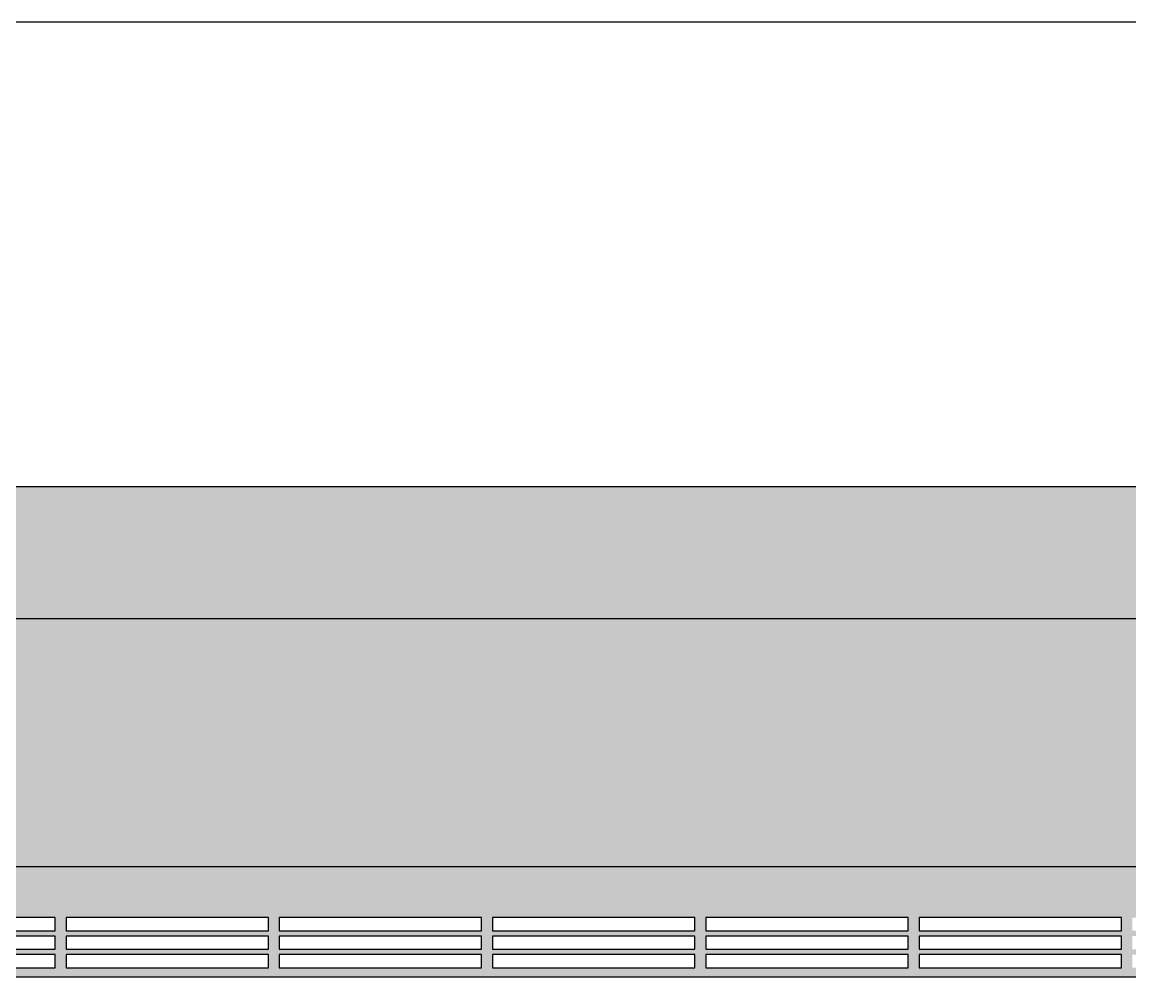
# Model space of a CAD drawing. Header units: inches. Extents: x 9636 to 21597, y -10243 to 557.
# Drawn here: x 12640.63 to 12657.34, y -5647.84 to -5633.43 of the extents above; entities that cross this region are included whole.
import ezdxf

# ---------------------------------------------------------------- set-up
doc = ezdxf.new("R2010")
doc.units = ezdxf.units.IN
doc.header["$MEASUREMENT"] = 0
doc.layers.add('Edges', color=7, linetype='Continuous')
doc.layers.add('IEL-HATCH-002', color=7, linetype='Continuous')
doc.layers.add('FURNI', color=140, linetype='Continuous', lineweight=18)

# ---------------------------------------------------------------- blocks, each defined once
blk = doc.blocks.new('DRYG')
at = {"layer": 'Edges', "color": 18, "true_color": 0x000000}
for p, q in [((8077.831, 1479.53), (8077.831, 1421.717)), ((8081.597, 1479.53), (8081.597, 1421.717)), ((8088.691, 1421.685), (8088.691, 1479.561)), ((8091.831, 1479.561), (8091.831, 1421.685)), ((8090.136, 1462.948), (8090.136, 1468.721)), ((8090.514, 1468.721), (8090.514, 1462.948)), ((8090.665, 1462.948), (8090.665, 1468.721)), ((8091.043, 1468.721), (8091.043, 1462.948)), ((8091.193, 1462.948), (8091.193, 1468.721)), ((8091.571, 1468.721), (8091.571, 1462.948)), ((8090.514, 1462.948), (8090.136, 1462.948)), ((8091.043, 1462.948), (8090.665, 1462.948)), ((8091.571, 1462.948), (8091.193, 1462.948)), ((8090.136, 1462.636), (8090.514, 1462.636)), ((8090.136, 1456.863), (8090.136, 1462.636)), ((8090.514, 1462.636), (8090.514, 1456.863)), ((8090.665, 1462.636), (8091.043, 1462.636)), ((8090.665, 1456.863), (8090.665, 1462.636)), ((8091.043, 1462.636), (8091.043, 1456.863)), ((8091.193, 1462.636), (8091.571, 1462.636)), ((8091.193, 1456.863), (8091.193, 1462.636)), ((8091.571, 1462.636), (8091.571, 1456.863)), ((8090.514, 1456.863), (8090.136, 1456.863)), ((8091.043, 1456.863), (8090.665, 1456.863)), ((8091.571, 1456.863), (8091.193, 1456.863)), ((8090.136, 1456.552), (8090.514, 1456.552)), ((8090.136, 1450.779), (8090.136, 1456.552)), ((8090.514, 1456.552), (8090.514, 1450.779)), ((8090.665, 1456.552), (8091.043, 1456.552)), ((8090.665, 1450.779), (8090.665, 1456.552)), ((8091.043, 1456.552), (8091.043, 1450.779)), ((8091.193, 1456.552), (8091.571, 1456.552)), ((8091.193, 1450.779), (8091.193, 1456.552)), ((8091.571, 1456.552), (8091.571, 1450.779)), ((8090.514, 1450.779), (8090.136, 1450.779)), ((8091.043, 1450.779), (8090.665, 1450.779)), ((8091.571, 1450.779), (8091.193, 1450.779)), ((8090.136, 1450.467), (8090.514, 1450.467)), ((8090.136, 1444.694), (8090.136, 1450.467)), ((8090.514, 1450.467), (8090.514, 1444.694)), ((8090.665, 1450.467), (8091.043, 1450.467)), ((8090.665, 1444.694), (8090.665, 1450.467)), ((8091.043, 1450.467), (8091.043, 1444.694)), ((8091.193, 1450.467), (8091.571, 1450.467)), ((8091.193, 1444.694), (8091.193, 1450.467)), ((8091.571, 1450.467), (8091.571, 1444.694)), ((8090.514, 1444.694), (8090.136, 1444.694)), ((8091.043, 1444.694), (8090.665, 1444.694)), ((8091.571, 1444.694), (8091.193, 1444.694)), ((8090.136, 1444.383), (8090.514, 1444.383)), ((8090.136, 1438.61), (8090.136, 1444.383)), ((8090.514, 1444.383), (8090.514, 1438.61)), ((8090.665, 1444.383), (8091.043, 1444.383)), ((8090.665, 1438.61), (8090.665, 1444.383)), ((8091.043, 1444.383), (8091.043, 1438.61)), ((8091.193, 1444.383), (8091.571, 1444.383)), ((8091.193, 1438.61), (8091.193, 1444.383)), ((8091.571, 1444.383), (8091.571, 1438.61)), ((8090.514, 1438.61), (8090.136, 1438.61)), ((8091.043, 1438.61), (8090.665, 1438.61)), ((8091.571, 1438.61), (8091.193, 1438.61)), ((8090.136, 1438.298), (8090.514, 1438.298)), ((8090.136, 1432.525), (8090.136, 1438.298)), ((8090.514, 1438.298), (8090.514, 1432.525)), ((8090.665, 1438.298), (8091.043, 1438.298)), ((8090.665, 1432.525), (8090.665, 1438.298)), ((8091.043, 1438.298), (8091.043, 1432.525)), ((8091.193, 1438.298), (8091.571, 1438.298)), ((8091.193, 1432.525), (8091.193, 1438.298)), ((8091.571, 1438.298), (8091.571, 1432.525)), ((8090.514, 1432.525), (8090.136, 1432.525)), ((8091.043, 1432.525), (8090.665, 1432.525)), ((8091.571, 1432.525), (8091.193, 1432.525))]:
    blk.add_line(p, q, dxfattribs=at)
blk = doc.blocks.new('E4RG')
at = {"layer": 'IEL-HATCH-002', "transparency": 33554687}
h = blk.add_hatch(color=256, dxfattribs=at)
h.dxf.hatch_style = 1
h.set_gradient(color1=(255, 255, 255), color2=(147, 149, 152), name='CYLINDER')
h.paths.add_polyline_path([(4585.014, 653.223), (4584.997, 653.223), (4554.406, 653.223), (4554.406, 649.471), (4585.014, 649.471)])
h.paths.add_polyline_path([(4584.997, 655.115), (4584.997, 655.215), (4554.423, 655.215), (4554.423, 655.115), (4554.423, 653.223), (4584.997, 653.223)])
h.paths.add_polyline_path([(4585.014, 649.471), (4554.406, 649.471), (4554.406, 647.811), (4585.014, 647.811)])
h.paths.add_polyline_path([(4556.921, 648.707), (4559.974, 648.707), (4559.974, 648.507), (4556.921, 648.507)], flags=16)
h.paths.add_polyline_path([(4556.921, 648.428), (4559.974, 648.428), (4559.974, 648.228), (4556.921, 648.228)], flags=16)
h.paths.add_polyline_path([(4556.921, 648.148), (4559.974, 648.148), (4559.974, 647.948), (4556.921, 647.948)], flags=16)
h.paths.add_polyline_path([(4560.139, 648.707), (4563.192, 648.707), (4563.192, 648.507), (4560.139, 648.507)], flags=16)
h.paths.add_polyline_path([(4560.139, 648.428), (4563.192, 648.428), (4563.192, 648.228), (4560.139, 648.228)], flags=16)
h.paths.add_polyline_path([(4560.139, 648.148), (4563.192, 648.148), (4563.192, 647.948), (4560.139, 647.948)], flags=16)
h.paths.add_polyline_path([(4563.357, 648.707), (4566.41, 648.707), (4566.41, 648.507), (4563.357, 648.507)], flags=16)
h.paths.add_polyline_path([(4563.357, 648.428), (4566.41, 648.428), (4566.41, 648.228), (4563.357, 648.228)], flags=16)
h.paths.add_polyline_path([(4563.357, 648.148), (4566.41, 648.148), (4566.41, 647.948), (4563.357, 647.948)], flags=16)
h.paths.add_polyline_path([(4566.575, 648.707), (4569.628, 648.707), (4569.628, 648.507), (4566.575, 648.507)], flags=16)
h.paths.add_polyline_path([(4566.575, 648.428), (4569.628, 648.428), (4569.628, 648.228), (4566.575, 648.228)], flags=16)
h.paths.add_polyline_path([(4566.575, 648.148), (4569.628, 648.148), (4569.628, 647.948), (4566.575, 647.948)], flags=16)
h.paths.add_polyline_path([(4569.792, 648.707), (4572.845, 648.707), (4572.845, 648.507), (4569.792, 648.507)], flags=16)
h.paths.add_polyline_path([(4569.792, 648.428), (4572.845, 648.428), (4572.845, 648.228), (4569.792, 648.228)], flags=16)
h.paths.add_polyline_path([(4569.792, 648.148), (4572.845, 648.148), (4572.845, 647.948), (4569.792, 647.948)], flags=16)
h.paths.add_polyline_path([(4573.01, 648.707), (4576.063, 648.707), (4576.063, 648.507), (4573.01, 648.507)], flags=16)
h.paths.add_polyline_path([(4573.01, 648.428), (4576.063, 648.428), (4576.063, 648.228), (4573.01, 648.228)], flags=16)
h.paths.add_polyline_path([(4573.01, 648.148), (4576.063, 648.148), (4576.063, 647.948), (4573.01, 647.948)], flags=16)
h.paths.add_polyline_path([(4576.228, 648.707), (4579.281, 648.707), (4579.281, 648.507), (4576.228, 648.507)], flags=16)
h.paths.add_polyline_path([(4576.228, 648.428), (4579.281, 648.428), (4579.281, 648.228), (4576.228, 648.228)], flags=16)
h.paths.add_polyline_path([(4576.228, 648.148), (4579.281, 648.148), (4579.281, 647.948), (4576.228, 647.948)], flags=16)
h.paths.add_polyline_path([(4579.446, 648.707), (4582.499, 648.707), (4582.499, 648.507), (4579.446, 648.507)], flags=16)
h.paths.add_polyline_path([(4579.446, 648.428), (4582.499, 648.428), (4582.499, 648.228), (4579.446, 648.228)], flags=16)
h.paths.add_polyline_path([(4579.446, 648.148), (4582.499, 648.148), (4582.499, 647.948), (4579.446, 647.948)], flags=16)
at = {"layer": 'FURNI', "color": 18, "true_color": 0x000000, "xscale": -0.5288462308038518, "yscale": 0.5288462308038518, "zscale": 0.5288462308038518, "rotation": 90}
blk.add_blockref('DRYG', (5336.867, 4927.145), dxfattribs=at)

msp = doc.modelspace()

# ---------------------------------------------------------------- linework, layer by layer
msp.add_line((12768.32, -5633.427), (12622.63, -5633.427))

# ---------------------------------------------------------------- block references
msp.add_blockref('E4RG', (8077.931, -6295.654))

doc.saveas('drawing.dxf')
